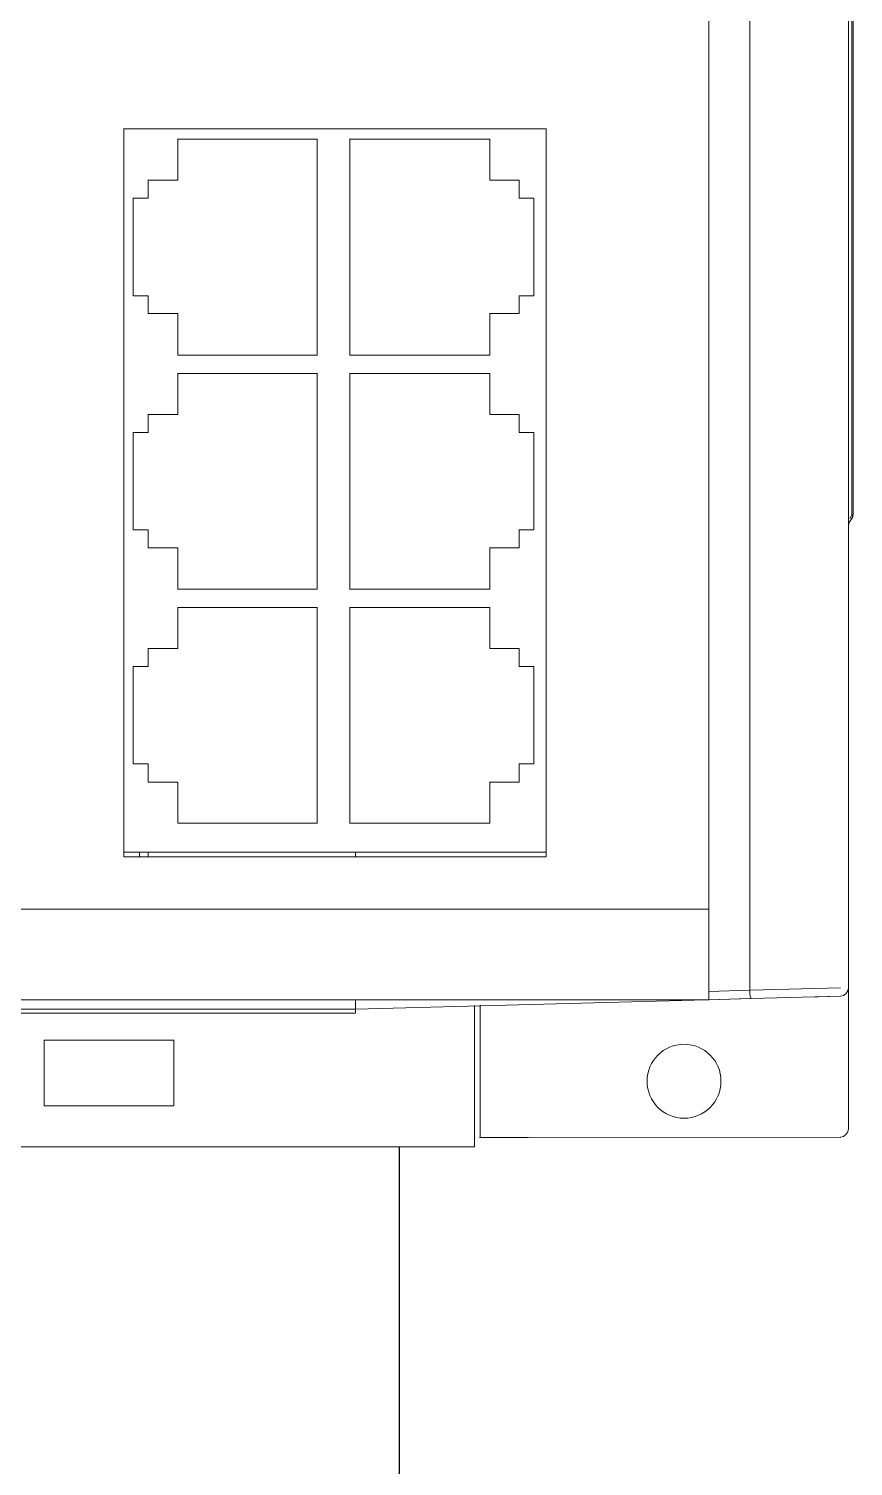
# Model space of a CAD drawing. Header units: millimetres. Extents: x 30557 to 235556, y -116603 to -73383.
# Drawn here: x 203772.7 to 203873.1, y -74336.4 to -74161.4 of the extents above; entities that cross this region are included whole.
import ezdxf

# ---------------------------------------------------------------- set-up
doc = ezdxf.new("R2010")
doc.units = ezdxf.units.MM
doc.layers.add('DRAW', color=7, linetype='Continuous')

# ---------------------------------------------------------------- blocks, each defined once
blk = doc.blocks.new('RS20-0800')
at = {"lineweight": 0}
for points in [[(16095.047, 3392.391), (16095.047, 3262.345)], [(16101.036, 3262.494), (16101.036, 3392.391)], [(16092.548, 3388.412), (16092.548, 3262.282)], [(16092.548, 3267.278), (16092.548, 3388.242)], [(16101.036, 3291.068), (16101.036, 3330.628)], [(16101.248, 3330.395), (16101.248, 3291.28)], [(16101.332, 3330.395), (16101.332, 3291.28)], [(16082.643, 3314.775), (16056.926, 3314.775)], [(16056.947, 3314.775), (16056.947, 3270.474)], [(16082.643, 3270.474), (16082.643, 3314.796)], [(16082.643, 3314.775), (16082.643, 3270.749)], [(16068.716, 3314.161), (16060.207, 3314.161)], [(16060.228, 3314.161), (16060.228, 3311.663)], [(16068.716, 3301.016), (16068.716, 3314.182)], [(16070.705, 3301.016), (16070.705, 3314.182)], [(16070.705, 3314.161), (16079.213, 3314.161)], [(16079.213, 3314.161), (16079.213, 3311.663)], [(16060.228, 3311.663), (16058.408, 3311.663)], [(16058.428, 3311.663), (16058.428, 3310.562)], [(16079.213, 3311.663), (16081.013, 3311.663)], [(16081.013, 3311.663), (16081.013, 3310.562)], [(16058.428, 3310.562), (16057.497, 3310.562)], [(16057.518, 3310.562), (16057.518, 3304.615)], [(16081.013, 3310.562), (16081.902, 3310.562)], [(16081.902, 3310.562), (16081.902, 3304.615)], [(16057.518, 3304.615), (16058.428, 3304.615)], [(16058.428, 3304.615), (16058.428, 3303.535)], [(16081.902, 3304.615), (16080.992, 3304.615)], [(16081.013, 3304.615), (16081.013, 3303.535)], [(16058.428, 3303.535), (16060.228, 3303.535)], [(16060.228, 3303.535), (16060.228, 3301.016)], [(16081.013, 3303.535), (16079.193, 3303.535)], [(16079.213, 3303.535), (16079.213, 3301.016)], [(16060.228, 3301.016), (16068.716, 3301.016)], [(16079.213, 3301.016), (16070.684, 3301.016)], [(16068.716, 3299.895), (16060.207, 3299.895)], [(16060.228, 3299.895), (16060.228, 3297.397)], [(16068.716, 3286.772), (16068.716, 3299.916)], [(16070.705, 3286.772), (16070.705, 3299.916)], [(16070.705, 3299.895), (16079.213, 3299.895)], [(16079.213, 3299.895), (16079.213, 3297.397)], [(16060.228, 3297.397), (16058.408, 3297.397)], [(16058.428, 3297.397), (16058.428, 3296.297)], [(16079.213, 3297.397), (16081.013, 3297.397)], [(16081.013, 3297.397), (16081.013, 3296.297)], [(16058.428, 3296.297), (16057.497, 3296.297)], [(16057.518, 3296.297), (16057.518, 3290.37)], [(16081.013, 3296.297), (16081.902, 3296.297)], [(16081.902, 3296.297), (16081.902, 3290.37)], [(16101.312, 3291.174), (16101.036, 3290.751)], [(16101.036, 3290.666), (16101.036, 3291.089)], [(16101.036, 3290.602), (16101.036, 3291.068)], [(16101.248, 3291.28), (16101.121, 3291.068)], [(16101.227, 3291.048), (16101.248, 3291.048)], [(16101.248, 3291.28), (16101.332, 3291.28)], [(16101.248, 3291.28), (16101.312, 3291.217), (16101.312, 3291.174)], [(16101.248, 3291.048), (16101.269, 3291.026)], [(16101.332, 3291.28), (16101.29, 3291.174)], [(16057.518, 3290.37), (16058.428, 3290.37)], [(16058.428, 3290.37), (16058.428, 3289.27)], [(16081.902, 3290.37), (16080.992, 3290.37)], [(16081.013, 3290.37), (16081.013, 3289.27)], [(16101.036, 3290.666), (16101.057, 3290.73)], [(16101.036, 3290.666), (16101.036, 3290.602)], [(16101.057, 3290.708), (16101.057, 3290.794)], [(16101.057, 3290.751), (16101.057, 3290.794)], [(16058.428, 3289.27), (16060.228, 3289.27)], [(16060.228, 3289.27), (16060.228, 3286.772)], [(16081.013, 3289.27), (16079.193, 3289.27)], [(16079.213, 3289.27), (16079.213, 3286.772)], [(16060.228, 3286.772), (16068.716, 3286.772)], [(16079.213, 3286.772), (16070.684, 3286.772)], [(16101.036, 3262.494), (16101.036, 3287.237)], [(16068.716, 3285.649), (16060.207, 3285.649)], [(16060.228, 3285.649), (16060.228, 3283.152)], [(16068.716, 3272.526), (16068.716, 3285.67)], [(16070.705, 3272.526), (16070.705, 3285.67)], [(16070.705, 3285.649), (16079.213, 3285.649)], [(16079.213, 3285.649), (16079.213, 3283.152)], [(16060.228, 3283.152), (16058.408, 3283.152)], [(16058.428, 3283.152), (16058.428, 3282.051)], [(16079.213, 3283.152), (16081.013, 3283.152)], [(16081.013, 3283.152), (16081.013, 3282.051)], [(16058.428, 3282.051), (16057.497, 3282.051)], [(16057.518, 3282.051), (16057.518, 3276.125)], [(16081.013, 3282.051), (16081.902, 3282.051)], [(16081.902, 3282.051), (16081.902, 3276.125)], [(16057.518, 3276.125), (16058.428, 3276.125)], [(16058.428, 3276.125), (16058.428, 3275.025)], [(16081.902, 3276.125), (16080.992, 3276.125)], [(16081.013, 3276.125), (16081.013, 3275.025)], [(16058.428, 3275.025), (16060.228, 3275.025)], [(16060.228, 3275.025), (16060.228, 3272.526)], [(16081.013, 3275.025), (16079.193, 3275.025)], [(16079.213, 3275.025), (16079.213, 3272.526)], [(16060.228, 3272.526), (16068.716, 3272.526)], [(16079.213, 3272.526), (16070.684, 3272.526)], [(16082.643, 3270.749), (16056.926, 3270.749)], [(16057.899, 3270.749), (16057.899, 3270.474)], [(16058.428, 3270.474), (16058.428, 3270.77)], [(16071.043, 3270.474), (16071.043, 3270.77)], [(16071.043, 3270.749), (16071.043, 3270.474)], [(16056.947, 3270.474), (16082.643, 3270.474)], [(16101.036, 3265.266), (16101.036, 3268.611)], [(16019.546, 3267.278), (16092.548, 3267.278)], [(16101.036, 3262.494), (16101.036, 3265.288)], [(16092.548, 3262.282), (16095.047, 3262.345)], [(16092.548, 3262.282), (16092.548, 3261.775)], [(16092.548, 3262.282), (16092.548, 3261.775)], [(16095.047, 3262.345), (16100.55, 3262.494)], [(16095.131, 3261.838), (16095.11, 3261.88), (16095.067, 3261.986), (16095.047, 3262.155), (16095.047, 3262.345)], [(16095.131, 3261.838), (16100.55, 3261.986)], [(16100.55, 3261.986), (16098.518, 3261.923)], [(16101.036, 3262.494), (16100.994, 3262.304), (16100.888, 3262.134), (16100.739, 3262.028), (16100.55, 3261.986)], [(16101.036, 3253.921), (16101.036, 3262.515)], [(16092.548, 3261.775), (16019.525, 3261.775)], [(16041.052, 3261.203), (16071.043, 3261.203)], [(16071.043, 3261.203), (16092.421, 3261.775)], [(16071.043, 3261.775), (16071.043, 3260.949)], [(16078.283, 3252.82), (16078.283, 3261.414)], [(16078.621, 3253.392), (16078.621, 3261.436)], [(16092.548, 3261.775), (16095.047, 3261.838)], [(16092.548, 3261.775), (16095.131, 3261.838)], [(16041.052, 3260.949), (16071.043, 3260.949)], [(16059.995, 3259.319), (16052.078, 3259.319)], [(16052.1, 3259.319), (16052.1, 3255.318)], [(16059.995, 3255.318), (16059.995, 3259.34)], [(16059.995, 3259.319), (16059.995, 3255.318)], [(16052.1, 3255.318), (16059.995, 3255.318)], [(16081.543, 3253.392), (16078.6, 3253.392)], [(16081.543, 3253.392), (16100.55, 3253.414)], [(16100.55, 3253.414), (16100.739, 3253.456), (16100.888, 3253.562), (16100.994, 3253.73), (16101.036, 3253.921)], [(16100.55, 3253.414), (16100.57, 3253.392)], [(16078.283, 3252.82), (16033.77, 3252.82)]]:
    blk.add_lwpolyline(points, dxfattribs=at)
blk.add_circle((16091.035, 3256.81), 2.251, dxfattribs=at)

msp = doc.modelspace()

# ---------------------------------------------------------------- linework, layer by layer
at = {"layer": 'DRAW', "color": 3, "linetype": 'Continuous'}
msp.add_line((203817.84, -74732.92), (203817.85, -74297.5), dxfattribs=at)

# ---------------------------------------------------------------- block references
at = {"color": 0, "xscale": 2, "yscale": 2, "zscale": 2}
msp.add_blockref('RS20-0800', (171670.42, -80803.14), dxfattribs=at)

doc.saveas('drawing.dxf')
